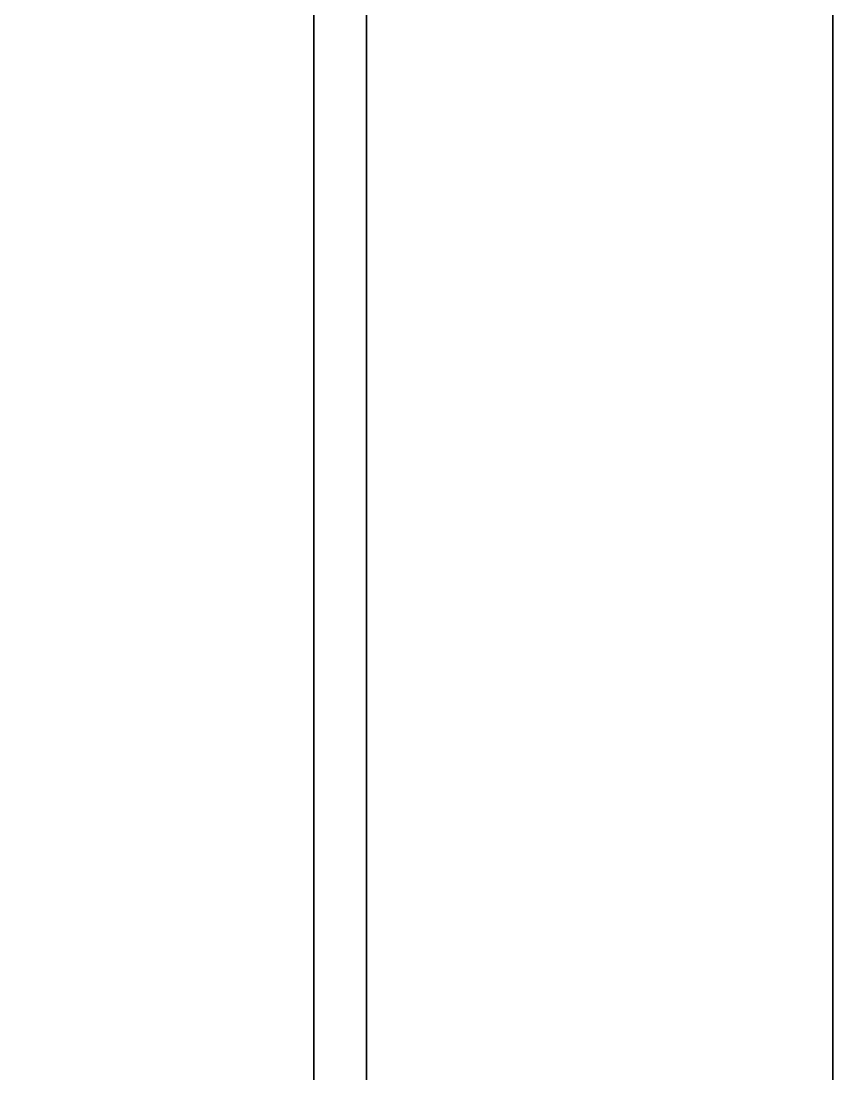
# Model space of a CAD drawing. Header units: metres. Extents: x 0 to 34.6, y -10.7 to 20.6.
# Drawn here: x 29.7662 to 30, y 1.8188 to 2.1219 of the extents above; entities that cross this region are included whole.
import ezdxf

# ---------------------------------------------------------------- set-up
doc = ezdxf.new("R2010")
doc.units = ezdxf.units.M
doc.header["$MEASUREMENT"] = 0
doc.layers.get('0').update_dxf_attribs({"linetype": 'CONTINUOUS'})
doc.layers.add('PYDXF', color=90, linetype='CONTINUOUS')

msp = doc.modelspace()

# ---------------------------------------------------------------- linework, layer by layer
for points in [[(30, 0.25), (30, 8.25), (30, 8.25), (30, 0.25)], [(29.85046, 2.19705, 2.5), (29.8657, 2.19705, 2.5), (29.8657, 0.65584, 2.5), (29.85046, 0.65584, 2.5)], [(29.8657, 2.19705, 2.5), (29.85046, 2.19705, 2.5), (29.85046, 0.65584, 2.5), (29.8657, 0.65584, 2.5)], [(29.8657, 2.19705, 2.5), (29.8657, 2.19705, 2.5), (29.8657, 0.65584, 2.5)]]:
    msp.add_3dface(points)
at = {"layer": 'PYDXF', "linetype": 'Continuous'}
msp.add_lwpolyline([(0, 8.5), (30, 8.5), (30, 0), (0, 0)], close=True, dxfattribs=at)

doc.saveas('drawing.dxf')
